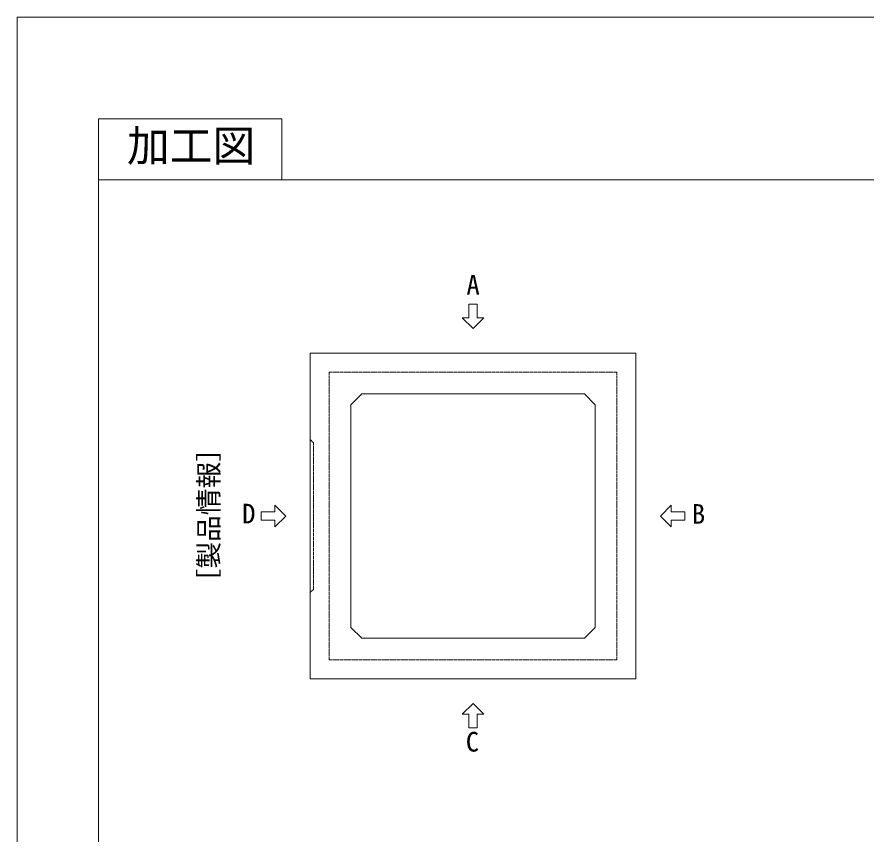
# Model space of a CAD drawing. Units: millimetres, scale not verified. Extents: x -2228 to 2228, y -1575 to 1575.
# Drawn here: x -2228 to -662, y 69 to 1575 of the extents above; entities that cross this region are included whole.
import ezdxf
from ezdxf.enums import TextEntityAlignment as Align

# ---------------------------------------------------------------- set-up
doc = ezdxf.new("R2010")
doc.units = ezdxf.units.MM
doc.header["$LTSCALE"] = 10
doc.linetypes.add('LONG_DASHED1', pattern=[7, 6, -1])
for name, color, linetype, lineweight in [('0-0_D-TTL', 7, 'Continuous', 9), ('0-1_Defpoints', 7, 'Continuous', 9), ('0-3_D-TTL-TXT', 7, 'Continuous', 9), ('0-4_D-STR-TXT', 7, 'Continuous', 9), ('0-7_D-STR', 7, 'LONG_DASHED1', 9), ('0-8_D-STR-STR1', 7, 'LONG_DASHED1', 9)]:
    doc.layers.add(name, color=color, linetype=linetype, lineweight=lineweight)
doc.styles.add('ＭＳ ゴシック', font='')
doc.styles.get('ＭＳ ゴシック').set_extended_font_data('MS Gothic')

# ---------------------------------------------------------------- blocks, each defined once
blk = doc.blocks.new('A$C4DE05FD1')
at = {"layer": '0-0_D-TTL', "color": 134}
for p, q in [((2000, 39500), (2000, 2000)), ((2000, 38000), (57400, 38000))]:
    blk.add_line(p, q, dxfattribs=at)
blk.add_lwpolyline([(2000, 39500), (6500, 39500), (6500, 38000)], dxfattribs=at)
at = {"layer": '0-1_Defpoints', "color": 134}
for q in [(0, 0), (59400, 42000)]:
    blk.add_line((0, 42000), q, dxfattribs=at)
at = {"layer": '0-3_D-TTL-TXT', "style": 'ＭＳ ゴシック'}
blk.add_text('加工図', height=769.7, dxfattribs=at).set_placement((2699.9, 38223.7), align=Align.BOTTOM_LEFT)
blk = doc.blocks.new('A$C70CC1A47')
at = {"layer": '0-8_D-STR-STR1'}
for p, q in [((0, 1410), (60, 1350)), ((60, -1350), (60, 1350)), ((60, -1350), (0, -1410))]:
    blk.add_line(p, q, dxfattribs=at)
blk = doc.blocks.new('A$C6A2A53F4')
at = {"layer": '0-7_D-STR', "linetype": 'Continuous'}
for p, q in [((3000, 3000), (-3000, 3000)), ((-3000, 3000), (-3000, -3000)), ((-2250, 2050), (-2050, 2250)), ((2050, 2250), (-2050, 2250)), ((2250, 2050), (2050, 2250)), ((-2250, 2050), (-2250, -2050)), ((2250, 2050), (2250, -2050)), ((-2250, -2050), (-2050, -2250)), ((2250, -2050), (2050, -2250)), ((2050, -2250), (-2050, -2250))]:
    blk.add_line(p, q, dxfattribs=at)
at = {"layer": '0-7_D-STR'}
for p, q in [((-2650, -2650), (-2650, 2650)), ((2650, 2650), (-2650, 2650)), ((2650, -2650), (2650, 2650)), ((2650, -2650), (-2650, -2650))]:
    blk.add_line(p, q, dxfattribs=at)
at = {"layer": '0-7_D-STR', "linetype": 'Continuous'}
blk.add_lwpolyline([(-3000, -3000), (3000, -3000), (3000, 3000)], dxfattribs=at)
at = {"layer": '0-8_D-STR-STR1'}
blk.add_blockref('A$C70CC1A47', (-3000, 0), dxfattribs=at)
blk = doc.blocks.new('A$C13A32EE1')
at = {"layer": '0-4_D-STR-TXT'}
for p, q in [((75, 200), (75, 450)), ((0, 0), (-200, 200)), ((-75, 200), (-200, 200)), ((0, 0), (200, 200)), ((75, 200), (200, 200))]:
    blk.add_line(p, q, dxfattribs=at)
blk.add_lwpolyline([(75, 450), (-75, 450), (-75, 200)], dxfattribs=at)

msp = doc.modelspace()

# ---------------------------------------------------------------- block references
at = {"layer": '0-0_D-TTL', "xscale": 0.075, "yscale": 0.075}
msp.add_blockref('A$C4DE05FD1', (-2227.5, -1575), dxfattribs=at)
at = {"layer": '0-4_D-STR-TXT', "xscale": 0.1, "yscale": 0.1}
msp.add_blockref('A$C13A32EE1', (-1387.5, 1001.25), dxfattribs=at)
at = {"layer": '0-4_D-STR-TXT', "yscale": 0.1}
for p, xscale, rotation in [((-1732.5, 656.25), 0.1, 90), ((-1042.5, 656.25), -0.1, 270), ((-1387.5, 311.25), -0.1, 180)]:
    msp.add_blockref('A$C13A32EE1', p, dxfattribs=dict(at, xscale=xscale, rotation=rotation))
at = {"layer": '0-7_D-STR', "xscale": 0.1, "yscale": 0.1}
msp.add_blockref('A$C6A2A53F4', (-1387.5, 656.25), dxfattribs=at)

# ---------------------------------------------------------------- texts
at = {"layer": '0-4_D-STR-TXT', "style": 'ＭＳ ゴシック'}
for s, p in [('A', (-1399.72, 1052.94)), ('D', (-1812.77, 631.9)), ('B', (-984.51, 631.22)), ('C', (-1400.89, 211.79))]:
    msp.add_text(s, height=36.07, dxfattribs=at).set_placement(p, align=Align.BOTTOM_LEFT)
msp.add_text('［製品情報］', height=36.07, rotation=90, dxfattribs=at).set_placement((-1845.59, 510.2), align=Align.BOTTOM_LEFT)

doc.saveas('drawing.dxf')
